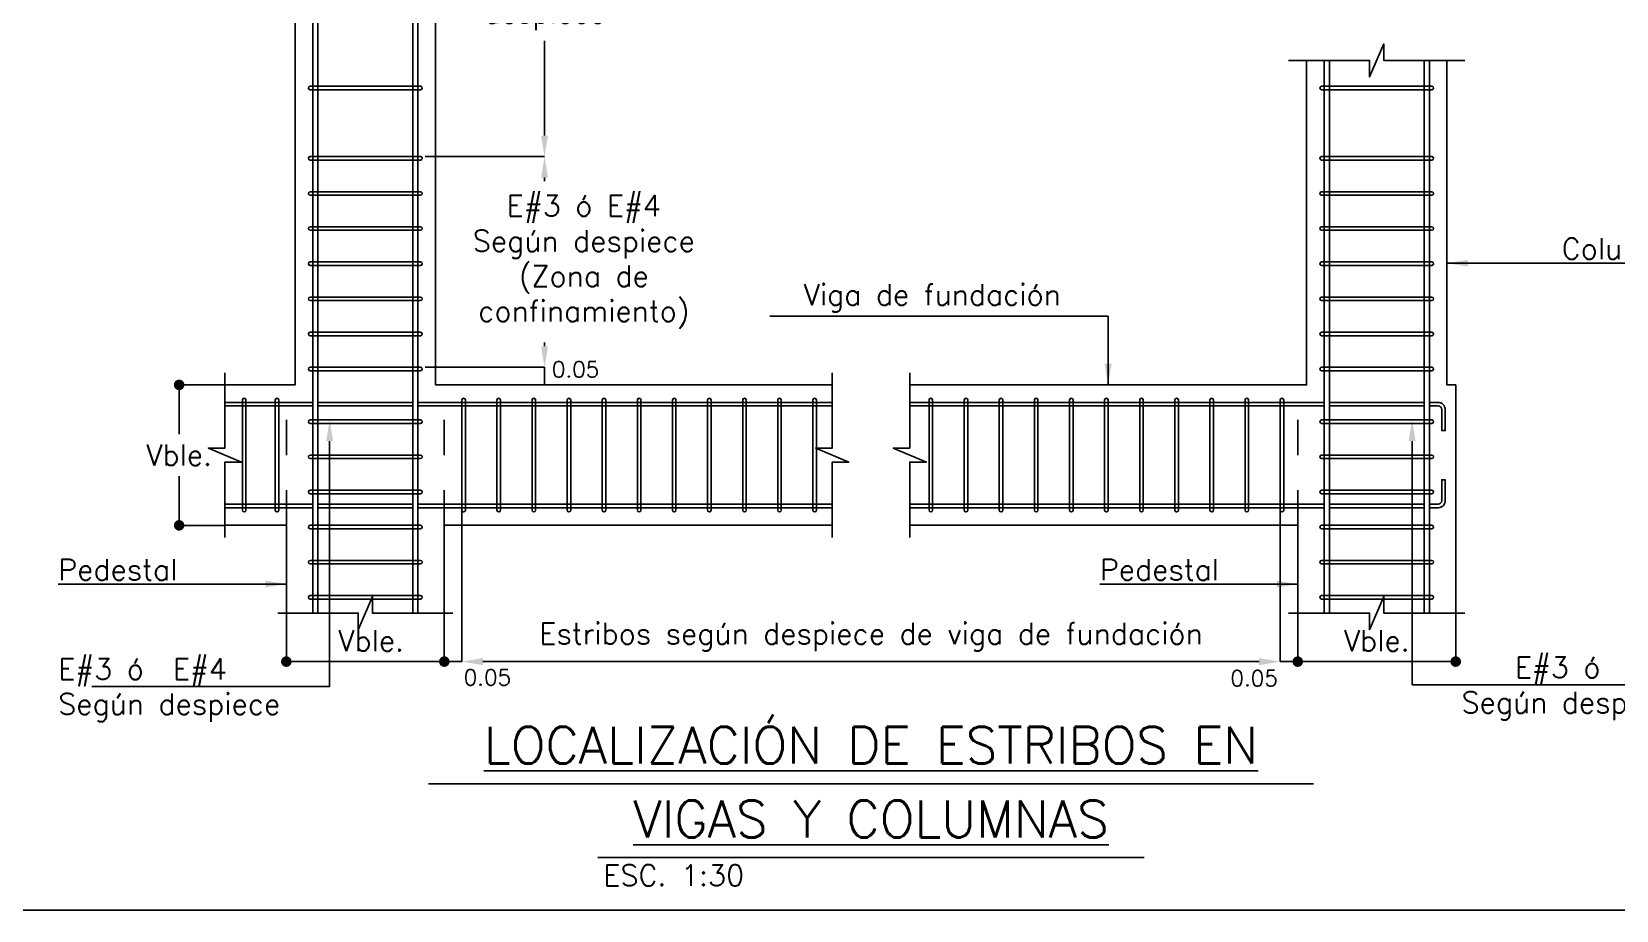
# Model space of a CAD drawing. Header units: millimetres. Extents: x -103 to 209, y -46 to 105.
# Drawn here: x 20.691 to 25.204, y -38.755 to -36.253 of the extents above; entities that cross this region are included whole.
import ezdxf
from ezdxf import colors
from ezdxf.entities.mleader import LeaderData, LeaderLine
from ezdxf.enums import TextEntityAlignment as Align
from ezdxf.math import Vec2, Vec3

# ---------------------------------------------------------------- set-up
doc = ezdxf.new("R2010")
doc.units = ezdxf.units.MM
doc.header["$LTSCALE"] = 0.01
doc.header["$PDMODE"] = 3
doc.linetypes.add('DASHED2', pattern=[0.375, 0.25, -0.125])
for name, color, linetype in [('FC_BORDES', 4, 'Continuous'), ('FC_COTAS', 1, 'Continuous'), ('FC_COTAS @ 12.5', 1, 'Continuous'), ('FC_COTAS @ 25', 1, 'Continuous'), ('FC_COTAS @ 30', 1, 'Continuous'), ('FC_LINEA CORTE', 1, 'Continuous'), ('FC_PROYECCION', 6, 'DASHED2'), ('FC_R-200', 5, 'Continuous'), ('FC_R-80', 11, 'Continuous'), ('FC_REFUERZO', 5, 'Continuous'), ('FC_REFUERZO 2', 1, 'Continuous')]:
    doc.layers.add(name, color=color, linetype=linetype)
doc.layers.add('FC_HOJA', color=230, linetype='Continuous', plot=False)
doc.styles.add('FC_TEXT1', font='romans.shx')
doc.dimstyles.new('FC_COTAS', dxfattribs={"dimtxt": 0.0015, "dimasz": 0.001, "dimexe": 0, "dimexo": 0, "dimgap": 0.001, "dimtad": 1, "dimtih": 1, "dimtoh": 1, "dimzin": 0, "dimdsep": 46, "dimtxsty": 'FC_TEXT1', "dimblk": 'DOT', "dimcen": 0.09, "dimclrd": 256, "dimclre": 256, "dimclrt": 256, "dimadec": 0, "dimazin": 0, "dimtfac": 1, "dimtix": 1, "dimtmove": 2, "dimatfit": 3, "dimfxl": 1.002, "dimtolj": 1, "dimtzin": 0, "dimlwd": -1, "dimarcsym": 0})
doc.dimstyles.new('FC_COTAS$7', dxfattribs={"dimtxt": 0.002, "dimasz": 0.002, "dimexe": 0, "dimexo": 0, "dimgap": 0.000375, "dimtad": 2, "dimtih": 1, "dimtoh": 1, "dimzin": 0, "dimdsep": 46, "dimtxsty": 'FC_TEXT1', "dimblk": 'DOT', "dimcen": 0.09, "dimclrd": 256, "dimclre": 256, "dimclrt": 11, "dimadec": 0, "dimazin": 0, "dimtfac": 1, "dimtix": 1, "dimtmove": 2, "dimatfit": 3, "dimfxl": 1.002, "dimtolj": 1, "dimtzin": 0, "dimlwd": -1, "dimarcsym": 0})

# ---------------------------------------------------------------- blocks, each defined once
blk = doc.blocks.new('*U111')
at = {"layer": 'FC_R-200', "color": 4, "ltscale": 1.5}
for points in [[(-0.04201, 0), (0.04201, 0)], [(-0.02595, -0.007), (0.02595, -0.007)]]:
    blk.add_lwpolyline(points, dxfattribs=at)
at = {"layer": 'FC_R-200', "ltscale": 1.5, "style": 'FC_TEXT1'}
for tag, p in [('%%UTÍTULO', (0, 0.00366)), ('%%UTÍTULO1', (0, -0.00334))]:
    blk.add_attdef(tag, text='', height=0.0035, dxfattribs=at).set_placement(p, align=Align.MIDDLE_CENTER)
at = {"layer": 'FC_R-80', "ltscale": 1.5, "style": 'FC_TEXT1'}
blk.add_attdef('ESCALA', text='', height=0.002, dxfattribs=at).set_placement((-0.02542, -0.0087), align=Align.MIDDLE_LEFT)
blk = doc.blocks.new('*U105')
at = {"color": 0}
blk.add_lwpolyline([(0.157, 0.0003), (-0.157, 0.0003, 1), (-0.157, -0.0097), (0.157, -0.0097, 1)], format="xyb", close=True, dxfattribs=at)
blk = doc.blocks.new('*U116')
at = {"layer": 'FC_LINEA CORTE'}
blk.add_lwpolyline([(0, -0.00782), (0, -0.00067), (0.00157, -0.00067), (-0.00157, 0.00067), (0, 0.00067), (0, 0.00782)], dxfattribs=at)
blk = doc.blocks.new('*U117')
at = {"layer": 'FC_LINEA CORTE'}
blk.add_lwpolyline([(0, -0.00782), (0, -0.00067), (0.00157, -0.00067), (-0.00157, 0.00067), (0, 0.00067), (0, 0.00782)], dxfattribs=at)
blk = doc.blocks.new('*U118')
at = {"layer": 'FC_LINEA CORTE'}
blk.add_lwpolyline([(0, -0.00782), (0, -0.00067), (0.00157, -0.00067), (-0.00157, 0.00067), (0, 0.00067), (0, 0.00782)], dxfattribs=at)
blk = doc.blocks.new('*U119')
at = {"layer": 'FC_LINEA CORTE'}
blk.add_lwpolyline([(0.00832, 0), (0.00067, 0), (0.00067, 0.00157), (-0.00068, -0.00157), (-0.00068, 0), (-0.00832, 0)], dxfattribs=at)
blk = doc.blocks.new('*U120')
at = {"layer": 'FC_LINEA CORTE'}
blk.add_lwpolyline([(0.00838, 0), (0.00067, 0), (0.00067, 0.00157), (-0.00068, -0.00157), (-0.00068, 0), (-0.00838, 0)], dxfattribs=at)
blk = doc.blocks.new('*U121')
at = {"layer": 'FC_LINEA CORTE'}
blk.add_lwpolyline([(0.00838, 0), (0.00067, 0), (0.00067, 0.00157), (-0.00068, -0.00157), (-0.00068, 0), (-0.00838, 0)], dxfattribs=at)
blk = doc.blocks.new('_Dot')
at = {"color": 0, "linetype": 'ByBlock', "lineweight": -2}
blk.add_line((-0.5, 0), (-1, 0), dxfattribs=at)
at = {"color": 0, "linetype": 'ByBlock', "const_width": 0.5}
blk.add_lwpolyline([(-0.25, 0, 1), (0.25, 0, 1)], format="xyb", close=True, dxfattribs=at)
blk = doc.blocks.new('*D158')
at = {"layer": 'Defpoints', "color": 0, "transparency": 16777216}
for p in [(21.1107, -37.2588), (21.2411, -37.2588), (21.2411, -37.6588)]:
    blk.add_point(p, dxfattribs=at)
at = {"layer": 'FC_COTAS', "lineweight": -2, "transparency": 16777216}
for p, q in [((21.2411, -37.2588), (21.1107, -37.2588)), ((21.2411, -37.6588), (21.1107, -37.6588))]:
    blk.add_line(p, q, dxfattribs=at)
at = {"layer": 'FC_COTAS', "transparency": 16777216}
for p, q in [((21.1107, -37.2888), (21.1107, -37.3988)), ((21.1107, -37.6288), (21.1107, -37.5188))]:
    blk.add_line(p, q, dxfattribs=at)
at = {"layer": 'FC_COTAS', "transparency": 16777216, "xscale": 0.03, "yscale": 0.03, "zscale": 0.03}
for p, rotation in [((21.1107, -37.2588), 90), ((21.1107, -37.6588), 270)]:
    blk.add_blockref('_Dot', p, dxfattribs=dict(at, rotation=rotation))
at = {"layer": 'FC_COTAS', "transparency": 16777216, "insert": (21.1107, -37.4588), "char_height": 0.045, "attachment_point": 5, "style": 'FC_TEXT1'}
blk.add_mtext('\\A1;{\\H1.3333x;\\C11;Vble.}', dxfattribs=at)
blk = doc.blocks.new('*D159')
at = {"layer": 'Defpoints', "color": 0, "transparency": 16777216}
for p in [(21.4161, -37.9088), (21.8661, -37.9088), (21.8661, -38.0468)]:
    blk.add_point(p, dxfattribs=at)
at = {"layer": 'FC_COTAS', "lineweight": -2, "transparency": 16777216}
for p, q in [((21.4161, -37.9088), (21.4161, -38.0468)), ((21.8661, -37.9088), (21.8661, -38.0468))]:
    blk.add_line(p, q, dxfattribs=at)
at = {"layer": 'FC_COTAS', "transparency": 16777216}
blk.add_line((21.4461, -38.0468), (21.8361, -38.0468), dxfattribs=at)
at = {"layer": 'FC_COTAS', "transparency": 16777216, "xscale": 0.03, "yscale": 0.03, "zscale": 0.03, "rotation": 180}
blk.add_blockref('_Dot', (21.4161, -38.0468), dxfattribs=at)
at = {"layer": 'FC_COTAS', "transparency": 16777216, "xscale": 0.03, "yscale": 0.03, "zscale": 0.03}
blk.add_blockref('_Dot', (21.8661, -38.0468), dxfattribs=at)
at = {"layer": 'FC_COTAS', "transparency": 16777216, "insert": (21.6577, -37.9868), "char_height": 0.045, "width": 0.168567, "attachment_point": 5, "style": 'FC_TEXT1'}
blk.add_mtext('\\A1;{\\H1.3333x;\\C11;Vble.}', dxfattribs=at)
blk = doc.blocks.new('*D160')
at = {"layer": 'Defpoints', "color": 0, "transparency": 16777216}
for p in [(21.916, -37.6158), (21.8661, -37.9088), (21.916, -38.0468)]:
    blk.add_point(p, dxfattribs=at)
at = {"layer": 'FC_COTAS', "lineweight": -2, "transparency": 16777216}
for p, q in [((21.916, -37.6158), (21.916, -38.0468)), ((21.8661, -37.9088), (21.8661, -38.0468))]:
    blk.add_line(p, q, dxfattribs=at)
at = {"layer": 'FC_COTAS', "transparency": 16777216}
blk.add_line((21.8661, -38.0468), (21.916, -38.0468), dxfattribs=at)
at = {"layer": 'FC_COTAS', "transparency": 16777216, "insert": (21.9888, -38.0919), "char_height": 0.045, "attachment_point": 5, "style": 'FC_TEXT1'}
blk.add_mtext('\\A1;0.05', dxfattribs=at)
blk = doc.blocks.new('*D161')
at = {"layer": 'Defpoints', "color": 0, "transparency": 16777216}
for p in [(21.916, -37.6158), (24.247, -37.6162), (24.247, -38.0468)]:
    blk.add_point(p, dxfattribs=at)
at = {"layer": 'FC_COTAS', "lineweight": -2, "transparency": 16777216}
for p, q in [((21.916, -37.6158), (21.916, -38.0468)), ((24.247, -37.6162), (24.247, -38.0468))]:
    blk.add_line(p, q, dxfattribs=at)
at = {"layer": 'FC_COTAS', "transparency": 16777216}
blk.add_line((21.976, -38.0468), (24.187, -38.0468), dxfattribs=at)
for points in [[(21.976, -38.0368), (21.976, -38.0568), (21.916, -38.0468)], [(24.187, -38.0368), (24.187, -38.0568), (24.247, -38.0468)]]:
    blk.add_solid(points, dxfattribs=at)
at = {"layer": 'FC_COTAS', "transparency": 16777216, "insert": (23.0815, -37.9768), "char_height": 0.045, "attachment_point": 5, "style": 'FC_TEXT1'}
blk.add_mtext('\\A1;{\\H1.3333x;\\C11;Estribos según despiece de viga de fundación}', dxfattribs=at)
blk = doc.blocks.new('*D162')
at = {"layer": 'Defpoints', "color": 0, "transparency": 16777216}
for p in [(24.247, -37.6162), (24.2971, -37.9088), (24.2971, -38.0468)]:
    blk.add_point(p, dxfattribs=at)
at = {"layer": 'FC_COTAS', "lineweight": -2, "transparency": 16777216}
for p, q in [((24.247, -37.6162), (24.247, -38.0468)), ((24.2971, -37.9088), (24.2971, -38.0468))]:
    blk.add_line(p, q, dxfattribs=at)
at = {"layer": 'FC_COTAS', "transparency": 16777216}
blk.add_line((24.247, -38.0468), (24.2971, -38.0468), dxfattribs=at)
at = {"layer": 'FC_COTAS', "transparency": 16777216, "insert": (24.1729, -38.0941), "char_height": 0.045, "attachment_point": 5, "style": 'FC_TEXT1'}
blk.add_mtext('\\A1;0.05', dxfattribs=at)
blk = doc.blocks.new('*D163')
at = {"layer": 'Defpoints', "color": 0, "transparency": 16777216}
for p in [(24.2971, -37.9088), (24.7471, -37.9088), (24.7471, -38.0468)]:
    blk.add_point(p, dxfattribs=at)
at = {"layer": 'FC_COTAS', "lineweight": -2, "transparency": 16777216}
for p, q in [((24.2971, -37.9088), (24.2971, -38.0468)), ((24.7471, -37.9088), (24.7471, -38.0468))]:
    blk.add_line(p, q, dxfattribs=at)
at = {"layer": 'FC_COTAS', "transparency": 16777216}
blk.add_line((24.3271, -38.0468), (24.7171, -38.0468), dxfattribs=at)
at = {"layer": 'FC_COTAS', "transparency": 16777216, "xscale": 0.03, "yscale": 0.03, "zscale": 0.03, "rotation": 180}
blk.add_blockref('_Dot', (24.2971, -38.0468), dxfattribs=at)
at = {"layer": 'FC_COTAS', "transparency": 16777216, "xscale": 0.03, "yscale": 0.03, "zscale": 0.03}
blk.add_blockref('_Dot', (24.7471, -38.0468), dxfattribs=at)
at = {"layer": 'FC_COTAS', "transparency": 16777216, "insert": (24.5221, -37.9868), "char_height": 0.045, "width": 0.168567, "attachment_point": 5, "style": 'FC_TEXT1'}
blk.add_mtext('\\A1;{\\H1.3333x;\\C11;Vble.}', dxfattribs=at)
blk = doc.blocks.new('*D167')
at = {"layer": 'Defpoints', "color": 0, "transparency": 16777216}
for p in [(21.8111, -35.6088), (21.8111, -36.6088), (22.1516, -36.6088)]:
    blk.add_point(p, dxfattribs=at)
at = {"layer": 'FC_COTAS', "lineweight": -2, "transparency": 16777216}
for p, q in [((21.8111, -35.6088), (22.1516, -35.6088)), ((21.8111, -36.6088), (22.1516, -36.6088))]:
    blk.add_line(p, q, dxfattribs=at)
at = {"layer": 'FC_COTAS', "transparency": 16777216}
for p, q in [((22.1516, -35.6688), (22.1516, -35.938)), ((22.1516, -36.5488), (22.1516, -36.2795))]:
    blk.add_line(p, q, dxfattribs=at)
for points in [[(22.1416, -35.6688), (22.1616, -35.6688), (22.1516, -35.6088)], [(22.1416, -36.5488), (22.1616, -36.5488), (22.1516, -36.6088)]]:
    blk.add_solid(points, dxfattribs=at)
at = {"layer": 'FC_COTAS', "transparency": 16777216, "insert": (22.1516, -36.1088), "char_height": 0.045, "attachment_point": 5, "style": 'FC_TEXT1'}
blk.add_mtext('\\A1;{\\H1.3333x;\\C11;E#3 ó E#4\\PSegún\\Pdespiece}', dxfattribs=at)
blk = doc.blocks.new('*D168')
at = {"layer": 'Defpoints', "color": 0, "transparency": 16777216}
for p in [(21.8111, -36.6088), (21.8111, -37.2088), (22.1516, -37.2088)]:
    blk.add_point(p, dxfattribs=at)
at = {"layer": 'FC_COTAS', "lineweight": -2, "transparency": 16777216}
for p, q in [((21.8111, -36.6088), (22.1516, -36.6088)), ((21.8111, -37.2088), (22.1516, -37.2088))]:
    blk.add_line(p, q, dxfattribs=at)
at = {"layer": 'FC_COTAS', "transparency": 16777216}
for p, q in [((22.1516, -36.6688), (22.1516, -36.6791)), ((22.1516, -37.1488), (22.1516, -37.1384))]:
    blk.add_line(p, q, dxfattribs=at)
for points in [[(22.1416, -36.6688), (22.1616, -36.6688), (22.1516, -36.6088)], [(22.1416, -37.1488), (22.1616, -37.1488), (22.1516, -37.2088)]]:
    blk.add_solid(points, dxfattribs=at)
at = {"layer": 'FC_COTAS', "transparency": 16777216, "insert": (22.2635, -36.9088), "char_height": 0.045, "attachment_point": 5, "style": 'FC_TEXT1'}
blk.add_mtext('\\A1;{\\H1.3333x;\\C11;E#3 ó E#4\\PSegún despiece\\P(Zona de\\Pconfinamiento)}', dxfattribs=at)
blk = doc.blocks.new('*D169')
at = {"layer": 'Defpoints', "color": 0, "transparency": 16777216}
for p in [(21.8111, -37.2088), (22.1047, -37.2588), (22.1516, -37.2588)]:
    blk.add_point(p, dxfattribs=at)
at = {"layer": 'FC_COTAS', "lineweight": -2, "transparency": 16777216}
for p, q in [((21.8111, -37.2088), (22.1516, -37.2088)), ((22.1047, -37.2588), (22.1516, -37.2588))]:
    blk.add_line(p, q, dxfattribs=at)
at = {"layer": 'FC_COTAS', "transparency": 16777216}
blk.add_line((22.1516, -37.2088), (22.1516, -37.2588), dxfattribs=at)
at = {"layer": 'FC_COTAS', "transparency": 16777216, "insert": (22.2401, -37.2148), "char_height": 0.045, "attachment_point": 5, "style": 'FC_TEXT1'}
blk.add_mtext('\\A1;0.05', dxfattribs=at)

msp = doc.modelspace()

# ---------------------------------------------------------------- linework, layer by layer
at = {"layer": 'FC_BORDES'}
for points in [[(21.24112, -34.95875), (21.44112, -34.95875), (21.44112, -37.25875), (21.24112, -37.25875)], [(22.97112, -37.25875), (21.84112, -37.25875), (21.84112, -34.95875), (22.97112, -34.95875)], [(23.19208, -37.25875), (24.32208, -37.25875), (24.32208, -36.335)], [(24.74708, -37.90875), (24.74708, -37.25875), (24.72208, -37.25875), (24.72208, -36.335)], [(21.24112, -37.65875), (21.41612, -37.65875)], [(21.41612, -37.65875), (21.41612, -37.90875)], [(22.97112, -37.65875), (21.86612, -37.65875), (21.86612, -37.90875)], [(23.19208, -37.65875), (24.29708, -37.65875), (24.29708, -37.90875)]]:
    msp.add_lwpolyline(points, dxfattribs=at)
at = {"layer": 'FC_PROYECCION', "ltscale": 0.6}
for points in [[(21.86612, -37.65875), (21.86612, -37.25875)], [(24.29708, -37.65875), (24.29708, -37.25875)]]:
    msp.add_lwpolyline(points, dxfattribs=at)
at = {"layer": 'FC_REFUERZO', "color": 3}
for points in [[(21.50612, -37.90875), (21.50612, -34.61402, -0.4142136), (21.51112, -34.60902), (21.59112, -34.60902), (21.59112, -34.59402), (21.51112, -34.59402, 0.4142136), (21.49112, -34.61402), (21.49112, -37.90875)], [(21.77612, -37.90875), (21.77612, -34.61402, 0.4142136), (21.77112, -34.60902), (21.69112, -34.60902), (21.69112, -34.59402), (21.77112, -34.59402, -0.4142136), (21.79112, -34.61402), (21.79112, -37.90875)]]:
    msp.add_lwpolyline(points, format="xyb", dxfattribs=at)
for points in [[(24.37208, -36.335), (24.37208, -37.90875)], [(24.38708, -37.90875), (24.38708, -36.335)], [(24.65708, -37.90875), (24.65708, -36.335)], [(24.67208, -36.335), (24.67208, -37.90875)]]:
    msp.add_lwpolyline(points, dxfattribs=at)
at = {"layer": 'FC_REFUERZO 2'}
for points in [[(21.24112, -37.30875), (21.49112, -37.30875)], [(21.24112, -37.31875), (21.49112, -37.31875)], [(21.50612, -37.30875), (21.77612, -37.30875)], [(21.50612, -37.31875), (21.77612, -37.31875)], [(21.79112, -37.30875), (22.97112, -37.30875)], [(21.79112, -37.31875), (22.97112, -37.31875)], [(24.37208, -37.30875), (23.19208, -37.30875)], [(23.19208, -37.31875), (24.37208, -37.31875)], [(24.65708, -37.30875), (24.38708, -37.30875)], [(24.38708, -37.31875), (24.65708, -37.31875)], [(21.24112, -37.59875), (21.49112, -37.59875)], [(21.50612, -37.59875), (21.77612, -37.59875)], [(21.79112, -37.59875), (22.97112, -37.59875)], [(23.19208, -37.59875), (24.37208, -37.59875)], [(24.38708, -37.59875), (24.65708, -37.59875)], [(21.24112, -37.60875), (21.49112, -37.60875)], [(21.50612, -37.60875), (21.77612, -37.60875)], [(21.79112, -37.60875), (22.97112, -37.60875)], [(24.37208, -37.60875), (23.19208, -37.60875)], [(24.65708, -37.60875), (24.38708, -37.60875)]]:
    msp.add_lwpolyline(points, dxfattribs=at)
for points in [[(24.67208, -37.31875), (24.69708, -37.31875, -0.4142136), (24.70708, -37.32875), (24.70708, -37.38875), (24.71708, -37.38875), (24.71708, -37.32875, 0.4142136), (24.69708, -37.30875), (24.67208, -37.30875)], [(24.67208, -37.59875), (24.69708, -37.59875, 0.4142136), (24.70708, -37.58875), (24.70708, -37.52875), (24.71708, -37.52875), (24.71708, -37.58875, -0.4142136), (24.69708, -37.60875), (24.67208, -37.60875)]]:
    msp.add_lwpolyline(points, format="xyb", dxfattribs=at)

# ---------------------------------------------------------------- block references
at = {"layer": 'FC_LINEA CORTE', "xscale": 30, "yscale": 30, "zscale": 30}
msp.add_blockref('*U121', (24.52208, -36.335), dxfattribs=at)
at = {"layer": 'FC_R-200', "xscale": 30, "yscale": 30, "zscale": 30}
msp.add_blockref('*U111', (23.08154, -38.39446), dxfattribs=at).add_auto_attribs({'%%UTÍTULO': '%%ULOCALIZACIÓN DE ESTRIBOS EN', '%%UTÍTULO1': '%%UVIGAS Y COLUMNAS', 'ESCALA': 'ESC. 1:30'})

# ---------------------------------------------------------------- texts
at = {"layer": 'FC_COTAS @ 30', "color": 11, "char_height": 0.06, "style": 'FC_TEXT1'}
for s, insert, attachment_point in [('Columna', (25.39615, -36.90112), 9), ('Viga de fundación', (23.62232, -37.05218), 9), ('\\A1;Pedestal', (20.76617, -37.81476), 7), ('\\A1;Pedestal', (23.73313, -37.81476), 7)]:
    msp.add_mtext(s, dxfattribs=dict(at, insert=insert, attachment_point=attachment_point))

# ---------------------------------------------------------------- dimensions: what is measured, and where the dimension line sits
at = {"layer": 'FC_COTAS @ 30'}
dim = msp.add_linear_dim(base=(21.11075, -37.25875), p1=(21.24112, -37.65875), p2=(21.24112, -37.25875), angle=90, text='{\\H1.3333x;\\C11;Vble.}', dimstyle='FC_COTAS', override={"dimscale": 30, "dimtix": 1, "dimtofl": 1, "dimtmove": 2, "dimatfit": 1}, dxfattribs=at)
dim.commit()
dim.dimension.update_dxf_attribs({"geometry": '*D158', "text_midpoint": (21.11075, -37.45875)})
dim = msp.add_linear_dim(base=(21.86612, -38.04682), p1=(21.41612, -37.90875), p2=(21.86612, -37.90875), text='{\\H1.3333x;\\C11;Vble.}', dimstyle='FC_COTAS', override={"dimscale": 30, "dimtix": 1, "dimtofl": 1, "dimtmove": 2, "dimatfit": 1}, dxfattribs=at)
dim.commit()
dim.dimension.update_dxf_attribs({"geometry": '*D159', "text_midpoint": (21.65774, -37.98682), "dimtype": 128})
dim = msp.add_linear_dim(base=(24.74708, -38.04682), p1=(24.29708, -37.90875), p2=(24.74708, -37.90875), text='{\\H1.3333x;\\C11;Vble.}', dimstyle='FC_COTAS', override={"dimscale": 30, "dimtix": 1, "dimtofl": 1, "dimtmove": 2, "dimatfit": 1}, dxfattribs=at)
dim.commit()
dim.dimension.update_dxf_attribs({"geometry": '*D163', "text_midpoint": (24.52208, -37.98682)})

# ---------------------------------------------------------------- leaders
at = {"layer": 'FC_COTAS @ 30', "annotation_type": 0, "has_hookline": 1}
for points, hookline_direction, text_width in [([(24.72208, -36.91237), (25.01919, -36.91237)], 0, 0.36571), ([(23.75708, -37.25875), (23.75708, -37.06343), (23.63357, -37.06343)], 1, 0.82857), ([(21.41612, -37.82601), (21.13171, -37.82601)], 1, 0.35429), ([(24.29708, -37.82601), (24.09867, -37.82601)], 1, 0.35429)]:
    msp.add_leader(points, dimstyle='FC_COTAS$7', override={"dimscale": 30, "dimgap": 0.000375, "dimtad": 1}, dxfattribs=dict(at, hookline_direction=hookline_direction, text_width=text_width))

# ---------------------------------------------------------------- next in the draw order: block references
at = {"layer": 'FC_REFUERZO 2'}
for p in [(21.64112, -36.40905), (24.52208, -36.40905), (21.64112, -36.60905), (24.52208, -36.60905), (21.64112, -36.70905), (24.52208, -36.70905), (21.64112, -36.80905), (24.52208, -36.80905), (21.64112, -36.90905), (24.52208, -36.90905), (21.64112, -37.00905), (24.52208, -37.00905), (21.64112, -37.10905), (24.52208, -37.10905), (21.64112, -37.20905), (24.52208, -37.20905), (21.64112, -37.35905), (24.52208, -37.35905), (21.64112, -37.45905), (24.52208, -37.45905), (21.64112, -37.55905), (24.52208, -37.55905), (21.64112, -37.65905), (24.52208, -37.65905), (21.64112, -37.75905), (24.52208, -37.75905), (21.64112, -37.85905), (24.52208, -37.85905)]:
    msp.add_blockref('*U105', p, dxfattribs=at)
at = {"layer": 'FC_REFUERZO 2', "rotation": 89.99999999999999}
for p in [(21.29135, -37.45875), (21.38486, -37.45875), (21.91635, -37.45875), (22.01635, -37.45875), (22.11635, -37.45875), (22.21635, -37.45875), (22.31635, -37.45875), (22.41635, -37.45875), (22.51635, -37.45875), (22.61635, -37.45875), (22.71635, -37.45875), (22.81635, -37.45875), (22.91635, -37.45875), (23.2473, -37.45875), (23.3473, -37.45875), (23.4473, -37.45875), (23.5473, -37.45875), (23.6473, -37.45875), (23.7473, -37.45875), (23.8473, -37.45875), (23.9473, -37.45875), (24.0473, -37.45875), (24.1473, -37.45875), (24.2473, -37.45875)]:
    msp.add_blockref('*U105', p, dxfattribs=at)

# ---------------------------------------------------------------- next in the draw order: linework, layer by layer
at = {"layer": 'FC_HOJA', "ltscale": 0.6}
msp.add_lwpolyline([(19.93174, -33.5134), (26.55502, -33.5134), (26.55502, -38.75488), (19.93174, -38.75488)], close=True, dxfattribs=at)
at = {"layer": 'FC_PROYECCION', "ltscale": 0.6}
msp.add_lwpolyline([(21.41612, -37.65875), (21.41612, -37.25875)], dxfattribs=at)

# ---------------------------------------------------------------- next in the draw order: block references
at = {"layer": 'FC_LINEA CORTE', "xscale": 30, "yscale": 30, "zscale": 30}
for name, p in [('*U118', (21.24112, -37.45875)), ('*U116', (22.97112, -37.45875)), ('*U117', (23.19208, -37.45875)), ('*U119', (21.64112, -37.90875)), ('*U120', (24.52208, -37.90875))]:
    msp.add_blockref(name, p, dxfattribs=at)

# ---------------------------------------------------------------- next in the draw order: dimensions: what is measured, and where the dimension line sits
at = {"layer": 'FC_COTAS @ 30'}
dim = msp.add_linear_dim(base=(22.15155, -36.60875), p1=(21.81112, -35.60875), p2=(21.81112, -36.60875), angle=90, text='{\\H1.3333x;\\C11;E#3 ó E#4\\PSegún\\Pdespiece}', dimstyle='FC_COTAS', override={"dimscale": 30, "dimasz": 0.002, "dimsah": 1, "dimtix": 1, "dimtofl": 1, "dimtmove": 2, "dimatfit": 1}, dxfattribs=at)
dim.commit()
dim.dimension.update_dxf_attribs({"geometry": '*D167', "text_midpoint": (22.15155, -36.10875)})
dim = msp.add_linear_dim(base=(22.15155, -37.20875), p1=(21.81112, -36.60875), p2=(21.81112, -37.20875), angle=90, text='{\\H1.3333x;\\C11;E#3 ó E#4\\PSegún despiece\\P(Zona de\\Pconfinamiento)}', dimstyle='FC_COTAS', override={"dimscale": 30, "dimasz": 0.002, "dimsah": 1, "dimtix": 1, "dimtofl": 1, "dimtmove": 2, "dimatfit": 1}, dxfattribs=at)
dim.commit()
dim.dimension.update_dxf_attribs({"geometry": '*D168', "text_midpoint": (22.26345, -36.90875), "dimtype": 128})
dim = msp.add_linear_dim(base=(22.15155, -37.25875), p1=(21.81112, -37.20875), p2=(22.1047, -37.25875), angle=90, dimstyle='FC_COTAS', override={"dimscale": 30, "dimtix": 1, "dimtofl": 1, "dimtmove": 2, "dimatfit": 1}, dxfattribs=at)
dim.commit()
dim.dimension.update_dxf_attribs({"geometry": '*D169', "text_midpoint": (22.24013, -37.21476), "dimtype": 128})
for base, p1, p2, picture, middle in [((21.91605, -38.04682), (21.86612, -37.90875), (21.91605, -37.61575), '*D160', (21.98876, -38.09188)), ((24.29708, -38.04682), (24.24703, -37.61624), (24.29708, -37.90875), '*D162', (24.17288, -38.09406))]:
    dim = msp.add_linear_dim(base=base, p1=p1, p2=p2, dimstyle='FC_COTAS', override={"dimscale": 30, "dimtix": 1, "dimtofl": 1, "dimtmove": 2, "dimatfit": 1}, dxfattribs=at)
    dim.commit()
    dim.dimension.update_dxf_attribs({"geometry": picture, "text_midpoint": middle, "dimtype": 128})
dim = msp.add_linear_dim(base=(24.24703, -38.04682), p1=(21.91605, -37.61575), p2=(24.24703, -37.61624), text='{\\H1.3333x;\\C11;Estribos según despiece de viga de fundación}', dimstyle='FC_COTAS', override={"dimscale": 30, "dimasz": 0.002, "dimsah": 1, "dimtix": 1, "dimtofl": 1, "dimtmove": 2, "dimatfit": 1}, dxfattribs=at)
dim.commit()
dim.dimension.update_dxf_attribs({"geometry": '*D161', "text_midpoint": (23.08154, -37.97682)})

# ---------------------------------------------------------------- next in the draw order: leaders
at = {"layer": 'FC_COTAS @ 12.5'}
ml = msp.add_multileader_mtext('Standard', dxfattribs=at)
ml.set_content('Los ganchos abrazan\\Punicamente el \\Prefuerzo longitudinal\\Pde la columna', color=11, style='FC_TEXT1')
ml.set_leader_properties()
ml.build(insert=Vec2(0, 0))
ml.multileader.update_dxf_attribs({"text_left_attachment_type": 6, "text_right_attachment_type": 6, "dogleg_length": 0.013, "arrow_head_size": 0.025, "scale": 12.5})
ctx = ml.context
ctx.base_point, ctx.scale, ctx.char_height, ctx.arrow_head_size, ctx.landing_gap_size, ctx.plane_origin = Vec3(27.89015, -36.72805), 12.5, 0.025, 0.025, 0.0125, Vec3(27.66331, -36.72805)
ctx.left_attachment, ctx.right_attachment, ctx.text_align_type = 6, 6, 2
notes = []
notes.append((ctx, [(0, (1, 1, 0), (27.72765, -36.72805), (1, 0), 0.1625, [(2, [(27.66437, -36.72805), (27.72765, -36.62922), (27.72765, -36.82688)], 0, [])])]))
ctx.mtext.insert, ctx.mtext.width, ctx.mtext.alignment, ctx.mtext.line_spacing_factor, ctx.mtext.line_spacing_style, ctx.mtext.flow_direction = Vec3(28.30979, -36.69805), 0.4121548, 3, 0.96, 2, 5
ml = msp.add_multileader_mtext('Standard', dxfattribs=at)
ml.set_content('Muro de contención\\P(No se indica su refuerzo)', color=11, style='FC_TEXT1')
ml.set_leader_properties()
ml.build(insert=Vec2(0, 0))
ml.multileader.update_dxf_attribs({"text_left_attachment_type": 6, "text_right_attachment_type": 6, "dogleg_length": 0.008, "arrow_head_size": 0.025, "scale": 12.5})
ctx = ml.context
ctx.base_point, ctx.scale, ctx.char_height, ctx.arrow_head_size, ctx.landing_gap_size, ctx.plane_origin = Vec3(28.00188, -37.69135), 12.5, 0.025, 0.025, 0.0125, Vec3(27.99388, -37.82932)
ctx.left_attachment, ctx.right_attachment, ctx.text_align_type = 6, 6, 2
notes.append((ctx, [(0, (1, 1, 0), (27.99388, -37.69135), (1, 0), 0.008, [(0, [(27.99388, -37.82932)], 0, [])])]))
ctx.mtext.insert, ctx.mtext.width, ctx.mtext.alignment, ctx.mtext.flow_direction = Vec3(28.53343, -37.65801), 0.5240595, 3, 5
at = {"layer": 'FC_COTAS @ 25', "ltscale": 0.6}
ml = msp.add_multileader_mtext('Standard', dxfattribs=at)
ml.set_content('#3 a 0.35 L=Continua con traslapos alternados de 0.55', color=11, style='FC_TEXT1')
ml.set_leader_properties()
ml.build(insert=Vec2(0, 0))
ml.multileader.update_dxf_attribs({"text_left_attachment_type": 6, "text_right_attachment_type": 6, "dogleg_length": 0.008, "arrow_head_size": 0.05, "scale": 25})
ctx = ml.context
ctx.base_point, ctx.scale, ctx.char_height, ctx.arrow_head_size, ctx.landing_gap_size, ctx.plane_origin = Vec3(31.56614, -37.26989), 25, 0.05, 0.05, 0.025, Vec3(31.36614, -37.59056)
ctx.left_attachment, ctx.right_attachment, ctx.text_align_type = 6, 6, 2
notes.append((ctx, [(0, (1, 1, 0), (31.36614, -37.26989), (1, 0), 0.2, [(0, [(31.36614, -37.59056)], 0, [])])]))
ctx.mtext.insert, ctx.mtext.width, ctx.mtext.alignment, ctx.mtext.line_spacing_style, ctx.mtext.flow_direction = Vec3(32.31971, -37.20989), 0.7362143, 3, 2, 5
ml = msp.add_multileader_mtext('Standard', dxfattribs=at)
ml.set_content('Vástago muro de contención', color=11, style='FC_TEXT1')
ml.set_leader_properties()
ml.build(insert=Vec2(0, 0))
ml.multileader.update_dxf_attribs({"text_left_attachment_type": 6, "text_right_attachment_type": 6, "dogleg_length": 0.008, "arrow_head_size": 0.05, "scale": 25})
ctx = ml.context
ctx.base_point, ctx.scale, ctx.char_height, ctx.arrow_head_size, ctx.landing_gap_size, ctx.plane_origin = Vec3(30.70585, -37.26989), 25, 0.05, 0.05, 0.025, Vec3(30.69042, -37.59056)
ctx.left_attachment, ctx.right_attachment, ctx.text_align_type = 6, 6, 2
notes.append((ctx, [(0, (1, 1, 0), (30.69042, -37.26989), (1, 0), 0.01543, [(0, [(30.69042, -37.55806)], 0, [])])]))
ctx.mtext.insert, ctx.mtext.width, ctx.mtext.alignment, ctx.mtext.line_spacing_style, ctx.mtext.flow_direction = Vec3(31.25704, -37.20989), 0.5314524, 3, 2, 5
ml = msp.add_multileader_mtext('Standard', dxfattribs=at)
ml.set_content('Superficie impermeabilizada', color=11, style='FC_TEXT1')
ml.set_leader_properties()
ml.build(insert=Vec2(0, 0))
ml.multileader.update_dxf_attribs({"text_left_attachment_type": 6, "text_right_attachment_type": 6, "dogleg_length": 0.008, "arrow_head_size": 0.05, "scale": 25})
ctx = ml.context
ctx.base_point, ctx.scale, ctx.char_height, ctx.arrow_head_size, ctx.landing_gap_size, ctx.plane_origin = Vec3(31.67697, -37.96517), 25, 0.05, 0.05, 0.025, Vec3(31.36614, -38.28584)
ctx.left_attachment, ctx.right_attachment, ctx.text_align_type = 6, 6, 2
notes.append((ctx, [(0, (1, 1, 0), (31.36614, -37.96517), (1, 0), 0.31084, [(0, [(31.36614, -37.70806)], 0, [])])]))
ctx.mtext.insert, ctx.mtext.width, ctx.mtext.alignment, ctx.mtext.line_spacing_style, ctx.mtext.flow_direction = Vec3(32.33293, -37.8985), 0.7362143, 3, 2, 5
at = {"layer": 'FC_COTAS @ 30'}
ml = msp.add_multileader_mtext('Standard', dxfattribs=at)
ml.set_content('E#3 ó  E#4\\PSegún despiece', color=11, style='FC_TEXT1')
ml.set_leader_properties()
ml.build(insert=Vec2(0, 0))
ml.multileader.update_dxf_attribs({"text_left_attachment_type": 6, "text_right_attachment_type": 6, "dogleg_length": 0.008, "arrow_head_size": 0.06, "scale": 30})
ctx = ml.context
ctx.base_point, ctx.scale, ctx.char_height, ctx.arrow_head_size, ctx.landing_gap_size, ctx.plane_origin = Vec3(20.73617, -38.11778), 30, 0.06, 0.06, 0.03, Vec3(21.53951, -39.02716)
ctx.left_attachment, ctx.right_attachment = 6, 6
notes.append((ctx, [(0, (1, 1, 0), (21.53951, -38.11778), (-1, 0), 0.04334, [(5, [(21.53951, -37.35875), (21.53951, -37.45875), (21.53951, -37.55875), (21.53951, -37.66875), (21.53951, -37.76875), (21.53951, -37.86875)], 0, [])])]))
ctx.mtext.insert, ctx.mtext.line_spacing_style, ctx.mtext.flow_direction = Vec3(20.76617, -38.03778), 2, 5
ml = msp.add_multileader_mtext('Standard', dxfattribs=at)
ml.set_content('E#3 ó  E#4\\PSegún despiece', color=11, style='FC_TEXT1')
ml.set_leader_properties()
ml.build(insert=Vec2(0, 0))
ml.multileader.update_dxf_attribs({"text_left_attachment_type": 6, "text_right_attachment_type": 6, "dogleg_length": 0.008, "arrow_head_size": 0.06, "scale": 30})
ctx = ml.context
ctx.base_point, ctx.scale, ctx.char_height, ctx.arrow_head_size, ctx.landing_gap_size, ctx.plane_origin = Vec3(24.66615, -38.11313), 30, 0.06, 0.06, 0.03, Vec3(24.62281, -39.02716)
ctx.left_attachment, ctx.right_attachment, ctx.text_align_type = 6, 6, 2
notes.append((ctx, [(0, (1, 1, 0), (24.62281, -38.11313), (1, 0), 0.04334, [(5, [(24.62281, -37.35875), (24.62281, -37.45875), (24.62281, -37.55875), (24.62281, -37.66875), (24.62281, -37.76875), (24.62281, -37.86875)], 0, [])])]))
ctx.mtext.insert, ctx.mtext.alignment, ctx.mtext.line_spacing_style, ctx.mtext.flow_direction = Vec3(25.39615, -38.03313), 3, 2, 5
for ctx, leaders in notes:
    for number, flags, end, landing, length, lines in leaders:
        leader = LeaderData()
        leader.index, (leader.has_last_leader_line, leader.has_dogleg_vector, leader.attachment_direction) = number, flags
        leader.last_leader_point, leader.dogleg_vector, leader.dogleg_length = Vec3(end), Vec3(landing), length
        for number, points, colour, breaks in lines:
            line = LeaderLine()
            line.index, line.vertices, line.color, line.breaks = number, Vec3.list(points), colors.encode_raw_color(colour), breaks
            leader.lines.append(line)
        ctx.leaders.append(leader)

doc.saveas('drawing.dxf')
